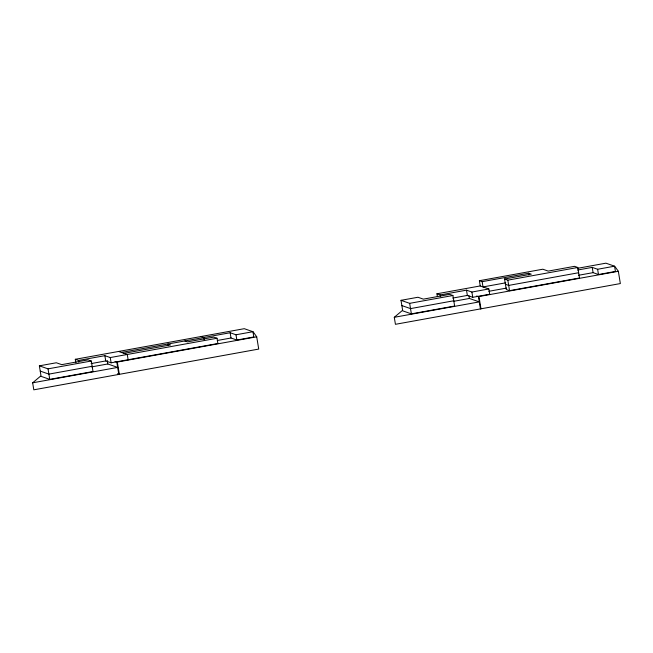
<?xml version="1.0" encoding="UTF-8"?>
<svg xmlns="http://www.w3.org/2000/svg" width="653" height="653" viewBox="0 0 653 653"><rect width="100%" height="100%" fill="white"/><g stroke="black" fill="none" stroke-linecap="round" stroke-linejoin="round"><path stroke-width="0.98" d="M253.356 332.132L256.711 336.809L258.719 349.077L33.801 389.825L32.65 382.813L40.535 376.169M614.987 266.62L618.342 271.289L620.35 283.565L395.432 324.312L394.281 317.301L402.166 310.657M91.73 366.88L107.786 363.966L117.671 367.41L32.65 382.813M453.362 301.368L469.417 298.454L479.302 301.898L394.281 317.301M479.375 280.708L542.823 269.216L548.218 271.101L574.518 266.334L577.783 267.477L579.505 277.99L509.544 290.667L506.287 289.532L504.557 279.011L531.264 274.17L528.636 273.256L482.143 281.672L479.375 280.708L480.241 285.973M504.557 279.011L507.822 280.145L577.783 267.477M39.368 365.835L56.321 362.766L61.725 364.652L88.016 359.885L91.281 361.019L93.004 371.541L49.75 379.377L41.09 376.357L39.368 365.835L48.028 368.855L91.281 361.019M75.87 362.807L75.299 359.297L244.279 328.688L252.94 331.708L253.805 336.964L236.851 340.042L231.007 338.001L217.376 340.474M400.999 300.323L417.953 297.254L423.356 299.139L449.648 294.372L452.913 295.507L454.635 306.028L411.382 313.864L402.721 310.844L400.999 300.323L409.66 303.343L452.913 295.507M437.363 296.413L436.93 293.785L480.184 285.949L488.844 288.969L489.709 294.234L472.748 297.303L467.352 295.425L452.741 298.07M577.407 268.342L605.911 263.175L614.571 266.195L615.436 271.452L598.483 274.529L593.087 272.644L578.476 275.288M121.376 352.449L230.15 332.744L235.986 334.777L252.94 331.708M505.757 282.814L483.008 286.936L482.143 281.672M75.299 359.297L78.564 360.44L104.864 355.673L110.259 357.558L217.016 338.246L217.873 343.511L111.116 362.815L105.721 360.938L91.11 363.582M436.93 293.785L440.195 294.927L466.495 290.161L471.89 292.046L488.844 288.969M577.611 270.032L592.222 267.387L597.617 269.265L614.571 266.195M124.005 353.363L170.498 344.939L167.862 344.025L168.148 345.78M578.648 272.734L508.687 285.41L505.422 284.267M488.811 291.303L506.614 288.071M92.146 366.284L48.893 374.12L40.233 371.1M453.778 300.772L410.525 308.608L401.864 305.588M115.01 361.525L116.805 362.146L256.711 336.809M476.641 296.013L478.437 296.633L618.342 271.289M217.016 338.246L213.751 337.111L187.452 341.87L184.815 340.956M201.026 336.524L203.85 337.503L204.136 339.258L203.85 337.503M118.552 351.461L127.27 354.506L128.135 359.762M117.54 373.704L119.336 374.332L117.328 362.056M597.617 269.265L598.483 274.529M592.222 267.387L593.087 272.644M528.636 273.256L528.922 275.003M507.822 280.145L509.544 290.667M478.959 296.544L480.967 308.82M478.437 296.633L480.445 308.91M471.89 292.046L472.748 297.303M468.985 295.817L469.417 298.454M466.495 290.161L467.352 295.425M440.195 294.927L440.481 296.682M409.66 303.343L411.382 313.864M235.986 334.777L236.851 340.042M230.15 332.744L231.007 338.001M116.805 362.146L118.813 374.422M110.259 357.558L111.116 362.815M107.214 360.456L107.786 363.966M104.864 355.673L105.721 360.938M78.564 360.44L78.85 362.195M48.028 368.855L49.75 379.377"/></g></svg>
